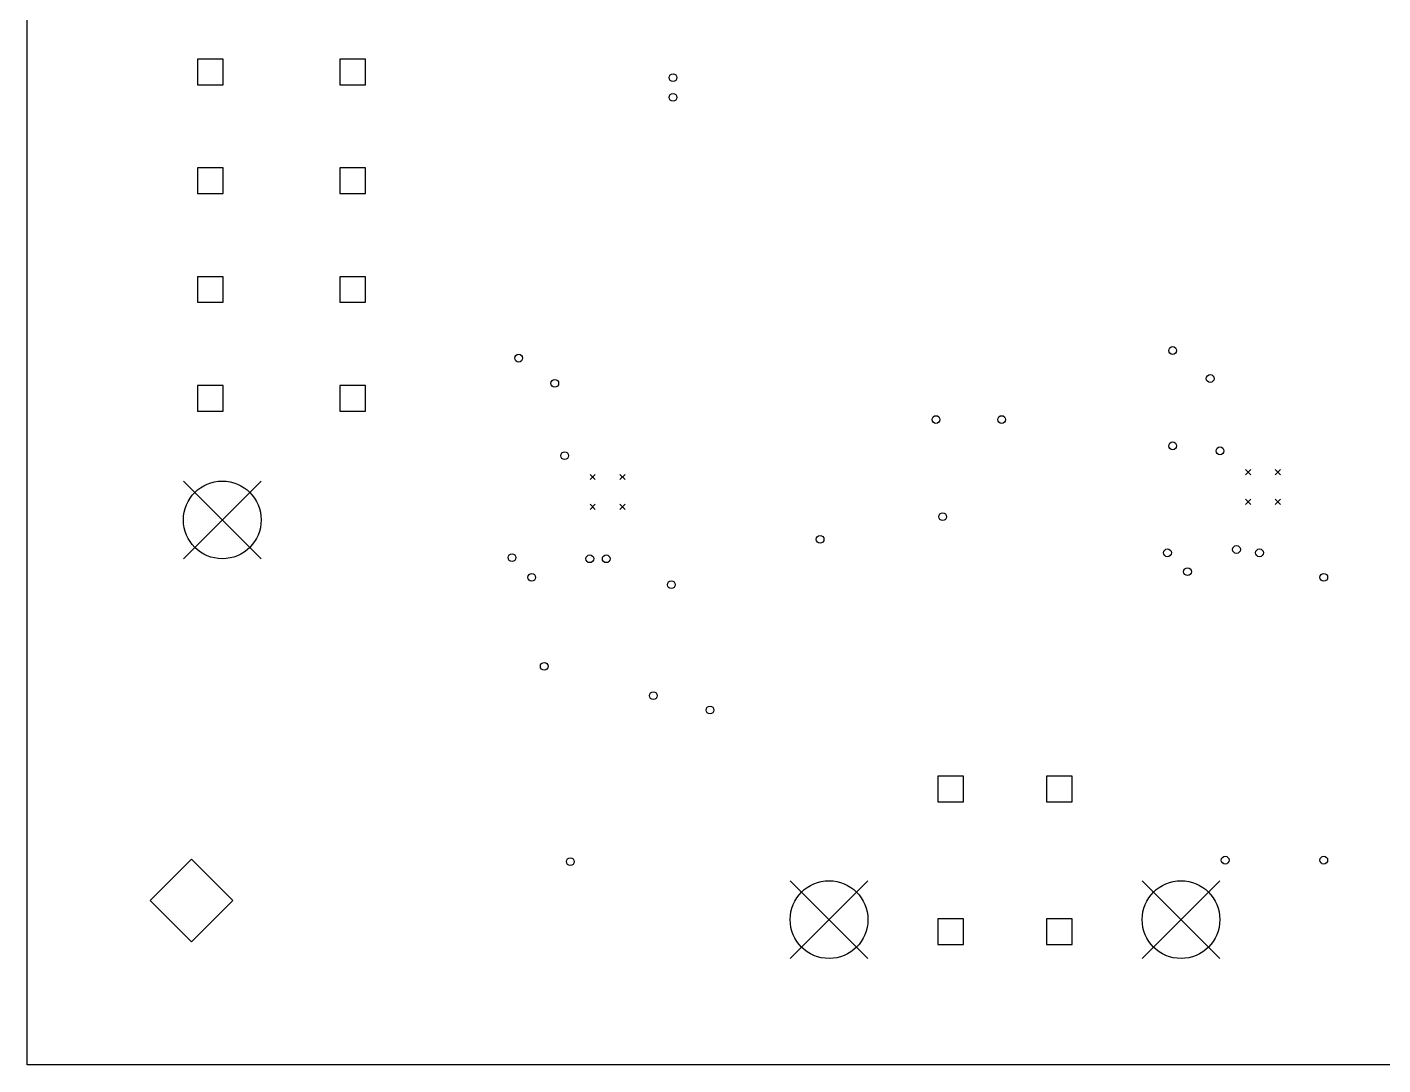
# Model space of a CAD drawing. Extents: x 5.64 to 9.97, y -9.08 to -4.22.
# Drawn here: x 5.723 to 7.786, y -8.223 to -6.644 of the extents above; entities that cross this region are included whole.
import ezdxf

# ---------------------------------------------------------------- set-up
doc = ezdxf.new("R2010")
doc.units = 0
doc.header["$MEASUREMENT"] = 0
doc.layers.add('BLACK', color=7, linetype='CONTINUOUS')

msp = doc.modelspace()

# ---------------------------------------------------------------- linework, layer by layer
at = {"layer": 'BLACK', "linetype": 'CONTINUOUS'}
for p, q in [((5.723, -8.2226), (5.723, -4.2226)), ((6.0214, -6.6932), (5.9824, -6.6932)), ((5.9824, -6.6932), (5.9824, -6.7322)), ((6.0214, -6.7322), (6.0214, -6.6932)), ((6.2379, -6.6932), (6.199, -6.6932)), ((6.199, -6.6932), (6.199, -6.7322)), ((6.2379, -6.7322), (6.2379, -6.6932)), ((5.9824, -6.7322), (6.0214, -6.7322)), ((6.199, -6.7322), (6.2379, -6.7322)), ((6.0214, -6.8586), (5.9824, -6.8586)), ((5.9824, -6.8586), (5.9824, -6.8976)), ((6.0214, -6.8976), (6.0214, -6.8586)), ((6.2379, -6.8586), (6.199, -6.8586)), ((6.199, -6.8586), (6.199, -6.8976)), ((6.2379, -6.8976), (6.2379, -6.8586)), ((5.9824, -6.8976), (6.0214, -6.8976)), ((6.199, -6.8976), (6.2379, -6.8976)), ((6.0214, -7.0239), (5.9824, -7.0239)), ((5.9824, -7.0239), (5.9824, -7.0629)), ((6.0214, -7.0629), (6.0214, -7.0239)), ((6.2379, -7.0239), (6.199, -7.0239)), ((6.199, -7.0239), (6.199, -7.0629)), ((6.2379, -7.0629), (6.2379, -7.0239)), ((5.9824, -7.0629), (6.0214, -7.0629)), ((6.199, -7.0629), (6.2379, -7.0629)), ((6.0214, -7.1893), (5.9824, -7.1893)), ((5.9824, -7.1893), (5.9824, -7.2283)), ((6.0214, -7.2283), (6.0214, -7.1893)), ((6.2379, -7.1893), (6.199, -7.1893)), ((6.199, -7.1893), (6.199, -7.2283)), ((6.2379, -7.2283), (6.2379, -7.1893)), ((5.9824, -7.2283), (6.0214, -7.2283)), ((6.199, -7.2283), (6.2379, -7.2283)), ((7.5767, -7.3172), (7.5846, -7.3251)), ((7.5846, -7.3172), (7.5767, -7.3251)), ((7.622, -7.3172), (7.6299, -7.3251)), ((7.6299, -7.3172), (7.622, -7.3251)), ((5.961, -7.3348), (6.0791, -7.4529)), ((6.0791, -7.3348), (5.961, -7.4529)), ((6.5796, -7.3246), (6.5875, -7.3325)), ((6.5875, -7.3246), (6.5796, -7.3325)), ((6.6249, -7.3246), (6.6327, -7.3325)), ((6.6327, -7.3246), (6.6249, -7.3325)), ((7.5767, -7.3625), (7.5846, -7.3703)), ((7.5846, -7.3625), (7.5767, -7.3703)), ((7.622, -7.3625), (7.6299, -7.3703)), ((7.6299, -7.3625), (7.622, -7.3703)), ((6.5796, -7.3699), (6.5875, -7.3778)), ((6.5875, -7.3699), (6.5796, -7.3778)), ((6.6249, -7.3699), (6.6327, -7.3778)), ((6.6327, -7.3699), (6.6249, -7.3778)), ((7.1477, -7.7837), (7.1087, -7.7837)), ((7.1087, -7.7837), (7.1087, -7.8227)), ((7.1477, -7.8227), (7.1477, -7.7837)), ((7.313, -7.7837), (7.274, -7.7837)), ((7.274, -7.7837), (7.274, -7.8227)), ((7.313, -7.8227), (7.313, -7.7837)), ((7.1087, -7.8227), (7.1477, -7.8227)), ((7.274, -7.8227), (7.313, -7.8227)), ((5.973, -7.9096), (5.91, -7.9726)), ((6.036, -7.9726), (5.973, -7.9096)), ((6.8841, -7.9426), (7.0022, -8.0607)), ((7.0022, -7.9426), (6.8841, -8.0607)), ((7.4195, -7.9426), (7.5376, -8.0607)), ((7.5376, -7.9426), (7.4195, -8.0607)), ((5.91, -7.9726), (5.973, -8.0356)), ((5.973, -8.0356), (6.036, -7.9726)), ((7.1477, -8.0003), (7.1087, -8.0003)), ((7.1087, -8.0003), (7.1087, -8.0393)), ((7.1477, -8.0393), (7.1477, -8.0003)), ((7.313, -8.0003), (7.274, -8.0003)), ((7.274, -8.0003), (7.274, -8.0393)), ((7.313, -8.0393), (7.313, -8.0003)), ((7.1087, -8.0393), (7.1477, -8.0393)), ((7.274, -8.0393), (7.313, -8.0393)), ((9.973, -8.2226), (5.723, -8.2226))]:
    msp.add_line(p, q, dxfattribs=at)
at = {"layer": 'BLACK'}
for centre, radius in [((6.7058, -6.7212), 0.00591), ((6.7058, -6.7512), 0.00591), ((7.4658, -7.1362), 0.00591), ((6.4708, -7.1478), 0.00591), ((7.523, -7.1788), 0.00591), ((6.5258, -7.1862), 0.00591), ((7.1058, -7.2412), 0.00591), ((7.2058, -7.2412), 0.00591), ((7.4658, -7.2812), 0.00591), ((6.5408, -7.2962), 0.00591), ((7.538, -7.2888), 0.00591), ((6.02, -7.3938), 0.0591), ((7.116, -7.3889), 0.00591), ((6.9295, -7.4234), 0.00591), ((6.4608, -7.4512), 0.00591), ((7.458, -7.4438), 0.00591), ((7.563, -7.4388), 0.00591), ((7.598, -7.4438), 0.00591), ((6.5791, -7.4529), 0.00591), ((6.6041, -7.4529), 0.00591), ((7.4885, -7.4726), 0.00591), ((6.4908, -7.4812), 0.00591), ((6.7031, -7.4923), 0.00591), ((7.6958, -7.4812), 0.00591), ((6.5098, -7.6166), 0.00591), ((6.6758, -7.6612), 0.00591), ((6.7621, -7.6829), 0.00591), ((6.5495, -7.9135), 0.00591), ((7.5458, -7.9112), 0.00591), ((7.6958, -7.9112), 0.00591), ((6.9431, -8.0017), 0.0591), ((7.4786, -8.0017), 0.0591)]:
    msp.add_circle(centre, radius, dxfattribs=at)

doc.saveas('drawing.dxf')
